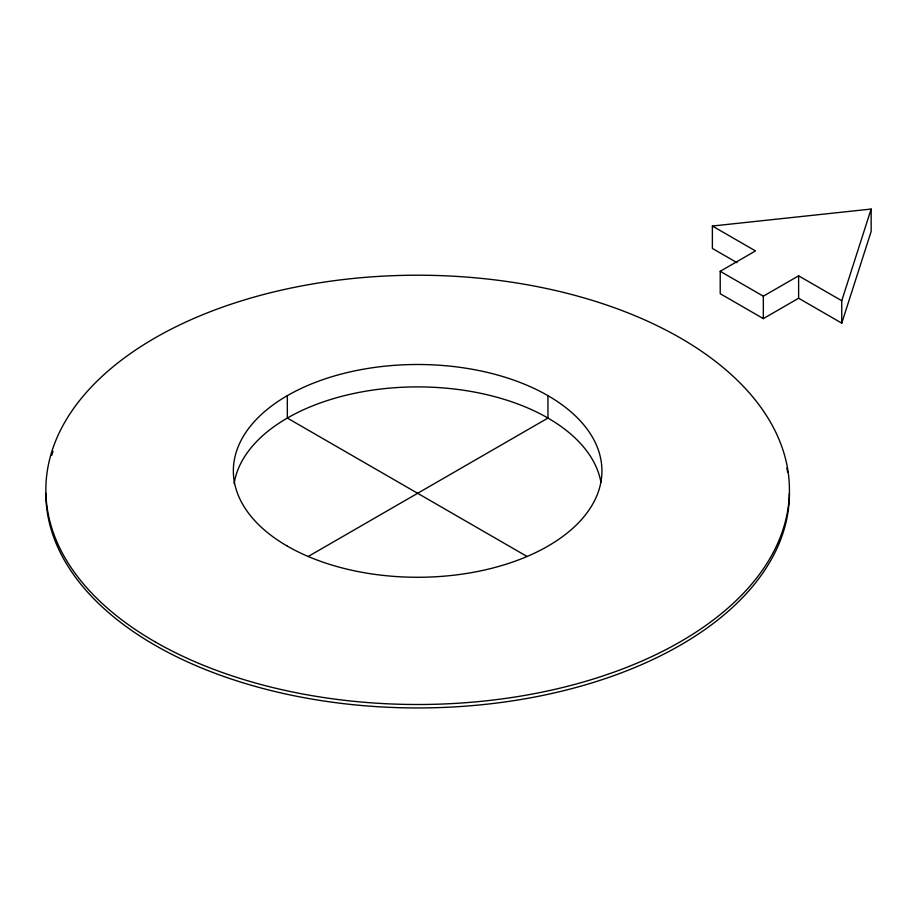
<?xml version="1.0" encoding="UTF-8"?>
<svg xmlns="http://www.w3.org/2000/svg" width="917" height="917" viewBox="0 0 917 917"><rect width="100%" height="100%" fill="white"/><g stroke="black" fill="none" stroke-linecap="round" stroke-linejoin="round"><path stroke-width="1.38" d="M712.371 226.029L755.493 250.926L720.212 271.306L720.212 293.704L763.334 318.612L798.615 298.231L841.749 323.139L841.749 300.73L871.15 209.053L712.371 226.029L712.371 248.438L737.016 262.663M841.749 323.139L871.15 231.462L871.15 209.053M308.227 556.47L547.953 418.06L547.953 395.651M720.212 271.306L763.334 296.202L798.615 275.822L841.749 300.73M527.057 556.47L287.33 418.06L287.33 395.651M798.615 275.822L798.615 298.231M763.334 296.202L763.334 318.612M789.422 493.3A371.786 214.647 0 0 1 417.636 707.947A371.786 214.647 0 0 1 45.85 493.3M51.65 455.508A371.786 214.647 0 0 1 53.014 451.359M786.855 468.083A371.786 214.647 0 0 1 787.646 472.289M234.122 483.58A184.294 106.395 0 0 1 416.433 386.894A184.294 106.395 0 0 1 600.922 482.193M154.744 641.636A371.786 214.647 0 0 0 776.756 545.42A371.786 214.647 0 0 0 321.408 282.528A371.786 214.647 0 0 0 154.744 641.636M287.33 546.119A184.294 106.395 0 0 0 595.649 498.424A184.294 106.395 0 0 0 369.941 368.118A184.294 106.395 0 0 0 287.33 546.119"/></g></svg>
